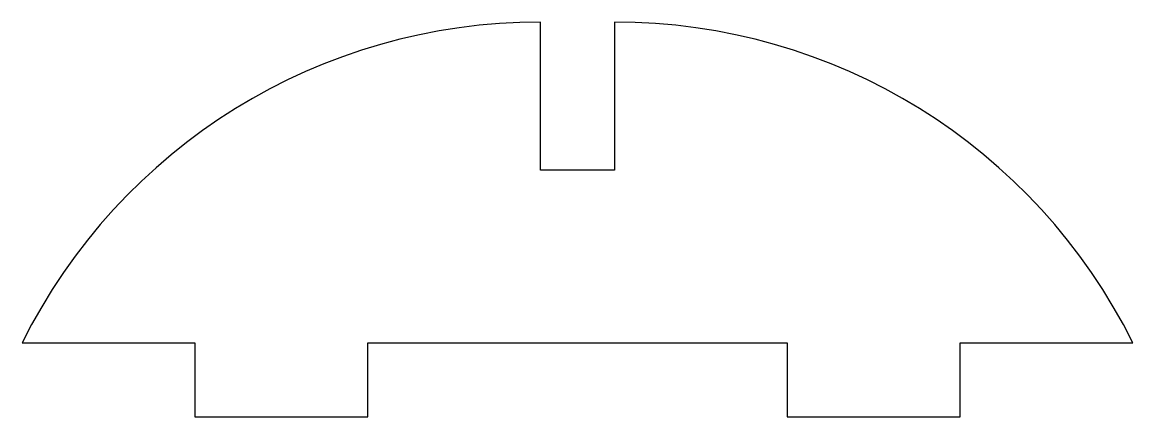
# Model space of a CAD drawing. Header units: millimetres. Extents: x 37.5 to 82.5, y -3 to 13.
import ezdxf

# ---------------------------------------------------------------- set-up
doc = ezdxf.new("R2010")
doc.units = ezdxf.units.MM

msp = doc.modelspace()

# ---------------------------------------------------------------- linework, layer by layer
msp.add_lwpolyline([(51.5, 0), (68.5, 0), (68.5, -3), (75.5, -3), (75.5, 0), (82.5, 0, 0.285645), (61.5, 13), (61.5, 7), (58.5, 7), (58.5, 13, 0.285645), (37.5, 0), (44.5, 0), (44.5, -3), (51.5, -3)], format="xyb", close=True)

doc.saveas('drawing.dxf')
